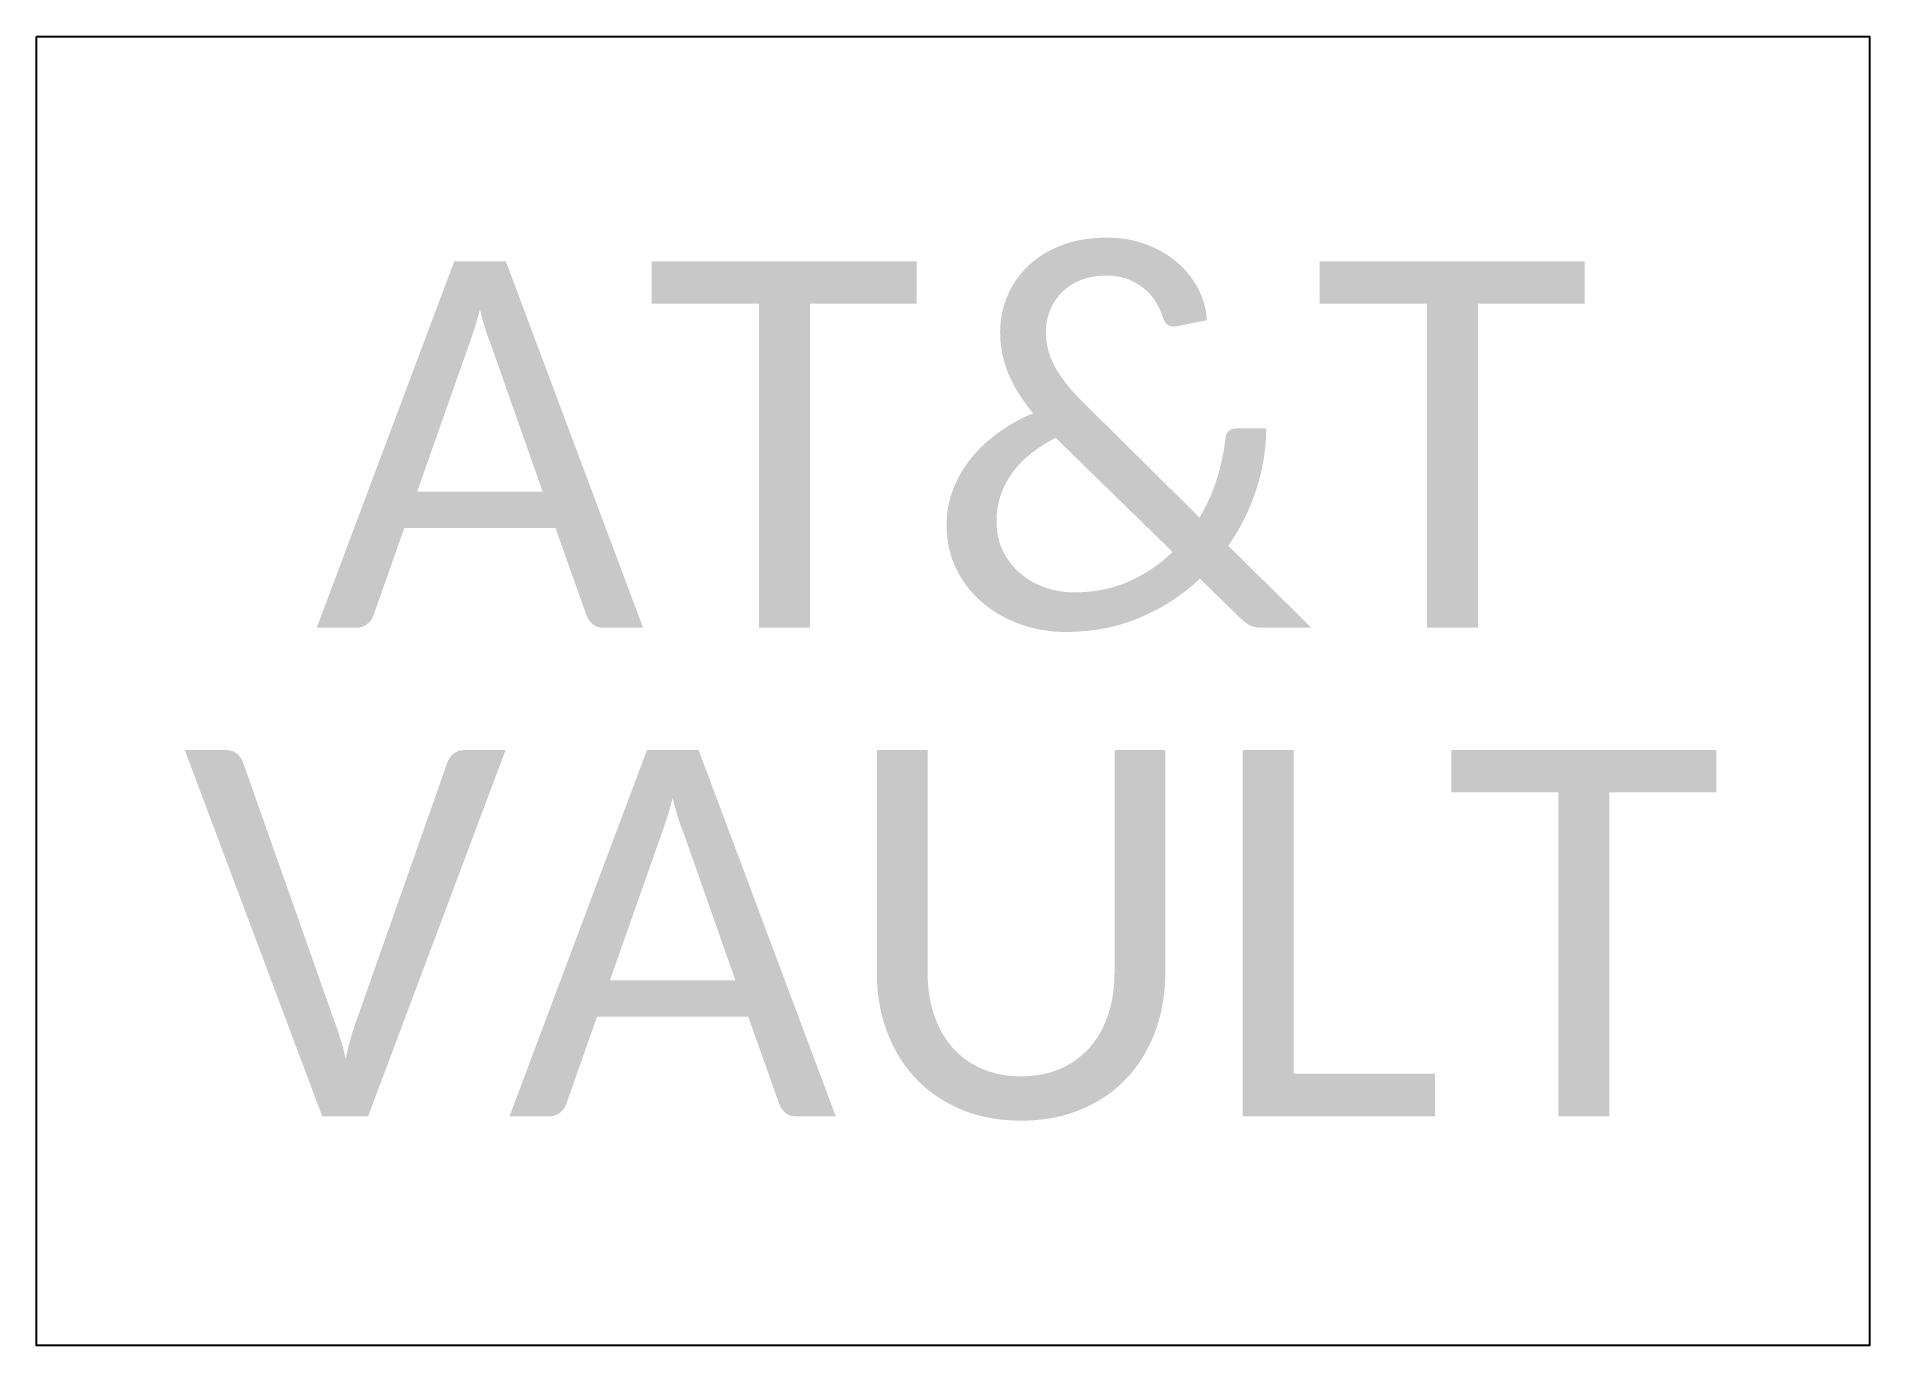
# Model space of a CAD drawing. Extents: x -1.75 to 1.75, y -1.25 to 1.25.
import ezdxf

# ---------------------------------------------------------------- set-up
doc = ezdxf.new("R2010")
doc.units = 0
doc.header["$MEASUREMENT"] = 0
doc.layers.add('C-COMM-STRC', color=30, linetype='Continuous')
doc.styles.add('EXISTING', font='calibrili.ttf')

msp = doc.modelspace()

# ---------------------------------------------------------------- linework, layer by layer
at = {"layer": 'C-COMM-STRC'}
msp.add_lwpolyline([(-1.75, 1.25), (1.75, 1.25), (1.75, -1.25), (-1.75, -1.25), (-1.75, 1.25)], dxfattribs=at)

# ---------------------------------------------------------------- texts
at = {"layer": 'C-COMM-STRC', "insert": (0, 0), "char_height": 0.7, "width": 3.5, "attachment_point": 5, "line_spacing_factor": 0.8, "style": 'EXISTING'}
msp.add_mtext('AT&T\\PVAULT', dxfattribs=at)

doc.saveas('drawing.dxf')
